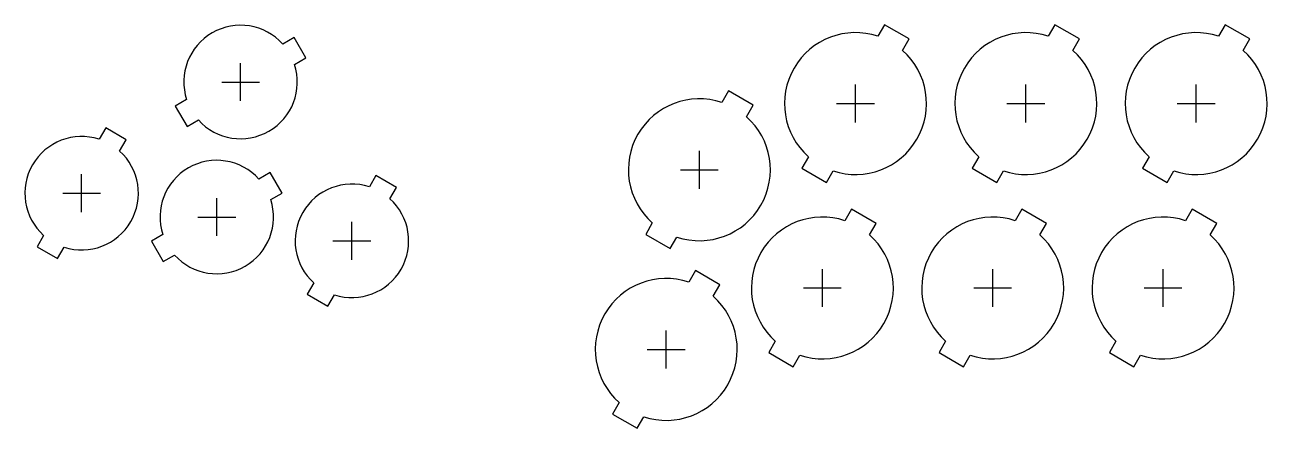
# Model space of a CAD drawing. Header units: millimetres. Extents: x -41 to 222, y -45 to 41.
import ezdxf

# ---------------------------------------------------------------- set-up
doc = ezdxf.new("R2010")
doc.units = ezdxf.units.MM
for name, color, linetype in [('BUTTONS_24', 1, 'Continuous'), ('BUTTONS_30', 5, 'Continuous'), ('REFERENCE', 8, 'Continuous')]:
    doc.layers.add(name, color=color, linetype=linetype)

msp = doc.modelspace()

# ---------------------------------------------------------------- linework, layer by layer
at = {"layer": 'BUTTONS_24'}
for points in [[(13.95, 36.59, 0.809427), (-6.38, 24.86), (-8.77, 23.47), (-6.27, 19.14), (-3.88, 20.53, 0.809427), (16.45, 32.26), (18.84, 33.64), (16.34, 37.97)], [(-24.86, 16.45, 0.809427), (-36.59, -3.88), (-37.97, -6.27), (-33.64, -8.77), (-32.26, -6.38, 0.809427), (-20.53, 13.95), (-19.14, 16.34), (-23.47, 18.84)], [(8.91, 8.03, 0.809427), (-11.41, -3.7), (-13.81, -5.08), (-11.31, -9.42), (-8.91, -8.03, 0.809427), (11.41, 3.7), (13.81, 5.08), (11.31, 9.42)], [(32.26, 6.38, 0.809427), (20.53, -13.95), (19.14, -16.34), (23.47, -18.84), (24.86, -16.45, 0.809427), (36.59, 3.88), (37.97, 6.27), (33.64, 8.77)]]:
    msp.add_lwpolyline(points, format="xyb", close=True, dxfattribs=at)
at = {"layer": 'BUTTONS_30'}
for points in [[(139.75, 38.23, 0.816497), (125.05, 12.77), (123.65, 10.34), (128.85, 7.34), (130.25, 9.77, 0.816497), (144.95, 35.23), (146.35, 37.66), (141.15, 40.66)], [(175.75, 38.23, 0.816497), (161.05, 12.77), (159.65, 10.34), (164.85, 7.34), (166.25, 9.77, 0.816497), (180.95, 35.23), (182.35, 37.66), (177.15, 40.66)], [(211.75, 38.23, 0.816497), (197.05, 12.77), (195.65, 10.34), (200.85, 7.34), (202.25, 9.77, 0.816497), (216.95, 35.23), (218.35, 37.66), (213.15, 40.66)], [(106.75, 24.23, 0.816497), (92.05, -1.23), (90.65, -3.66), (95.85, -6.66), (97.25, -4.23, 0.816497), (111.95, 21.23), (113.35, 23.66), (108.15, 26.66)], [(132.75, -0.77, 0.816497), (118.05, -26.23), (116.65, -28.66), (121.85, -31.66), (123.25, -29.23, 0.816497), (137.95, -3.77), (139.35, -1.34), (134.15, 1.66)], [(168.75, -0.77, 0.816497), (154.05, -26.23), (152.65, -28.66), (157.85, -31.66), (159.25, -29.23, 0.816497), (173.95, -3.77), (175.35, -1.34), (170.15, 1.66)], [(204.75, -0.77, 0.816497), (190.05, -26.23), (188.65, -28.66), (193.85, -31.66), (195.25, -29.23, 0.816497), (209.95, -3.77), (211.35, -1.34), (206.15, 1.66)], [(99.75, -13.77, 0.816497), (85.05, -39.23), (83.65, -41.66), (88.85, -44.66), (90.25, -42.23, 0.816497), (104.95, -16.77), (106.35, -14.34), (101.15, -11.34)]]:
    msp.add_lwpolyline(points, format="xyb", close=True, dxfattribs=at)
at = {"layer": 'REFERENCE'}
for p, q in [((5.04, 24.56), (5.04, 32.56)), ((1.04, 28.56), (9.04, 28.56)), ((135, 20), (135, 28)), ((171, 20), (171, 28)), ((207, 20), (207, 28)), ((131, 24), (139, 24)), ((167, 24), (175, 24)), ((203, 24), (211, 24)), ((102, 6), (102, 14)), ((-28.56, 1.04), (-28.56, 9.04)), ((98, 10), (106, 10)), ((-32.56, 5.04), (-24.56, 5.04)), ((0, -4), (0, 4)), ((-4, 0), (4, 0)), ((28.56, -9.04), (28.56, -1.04)), ((24.56, -5.04), (32.56, -5.04)), ((128, -19), (128, -11)), ((164, -19), (164, -11)), ((200, -19), (200, -11)), ((124, -15), (132, -15)), ((160, -15), (168, -15)), ((196, -15), (204, -15)), ((95, -32), (95, -24)), ((91, -28), (99, -28))]:
    msp.add_line(p, q, dxfattribs=at)

doc.saveas('drawing.dxf')
